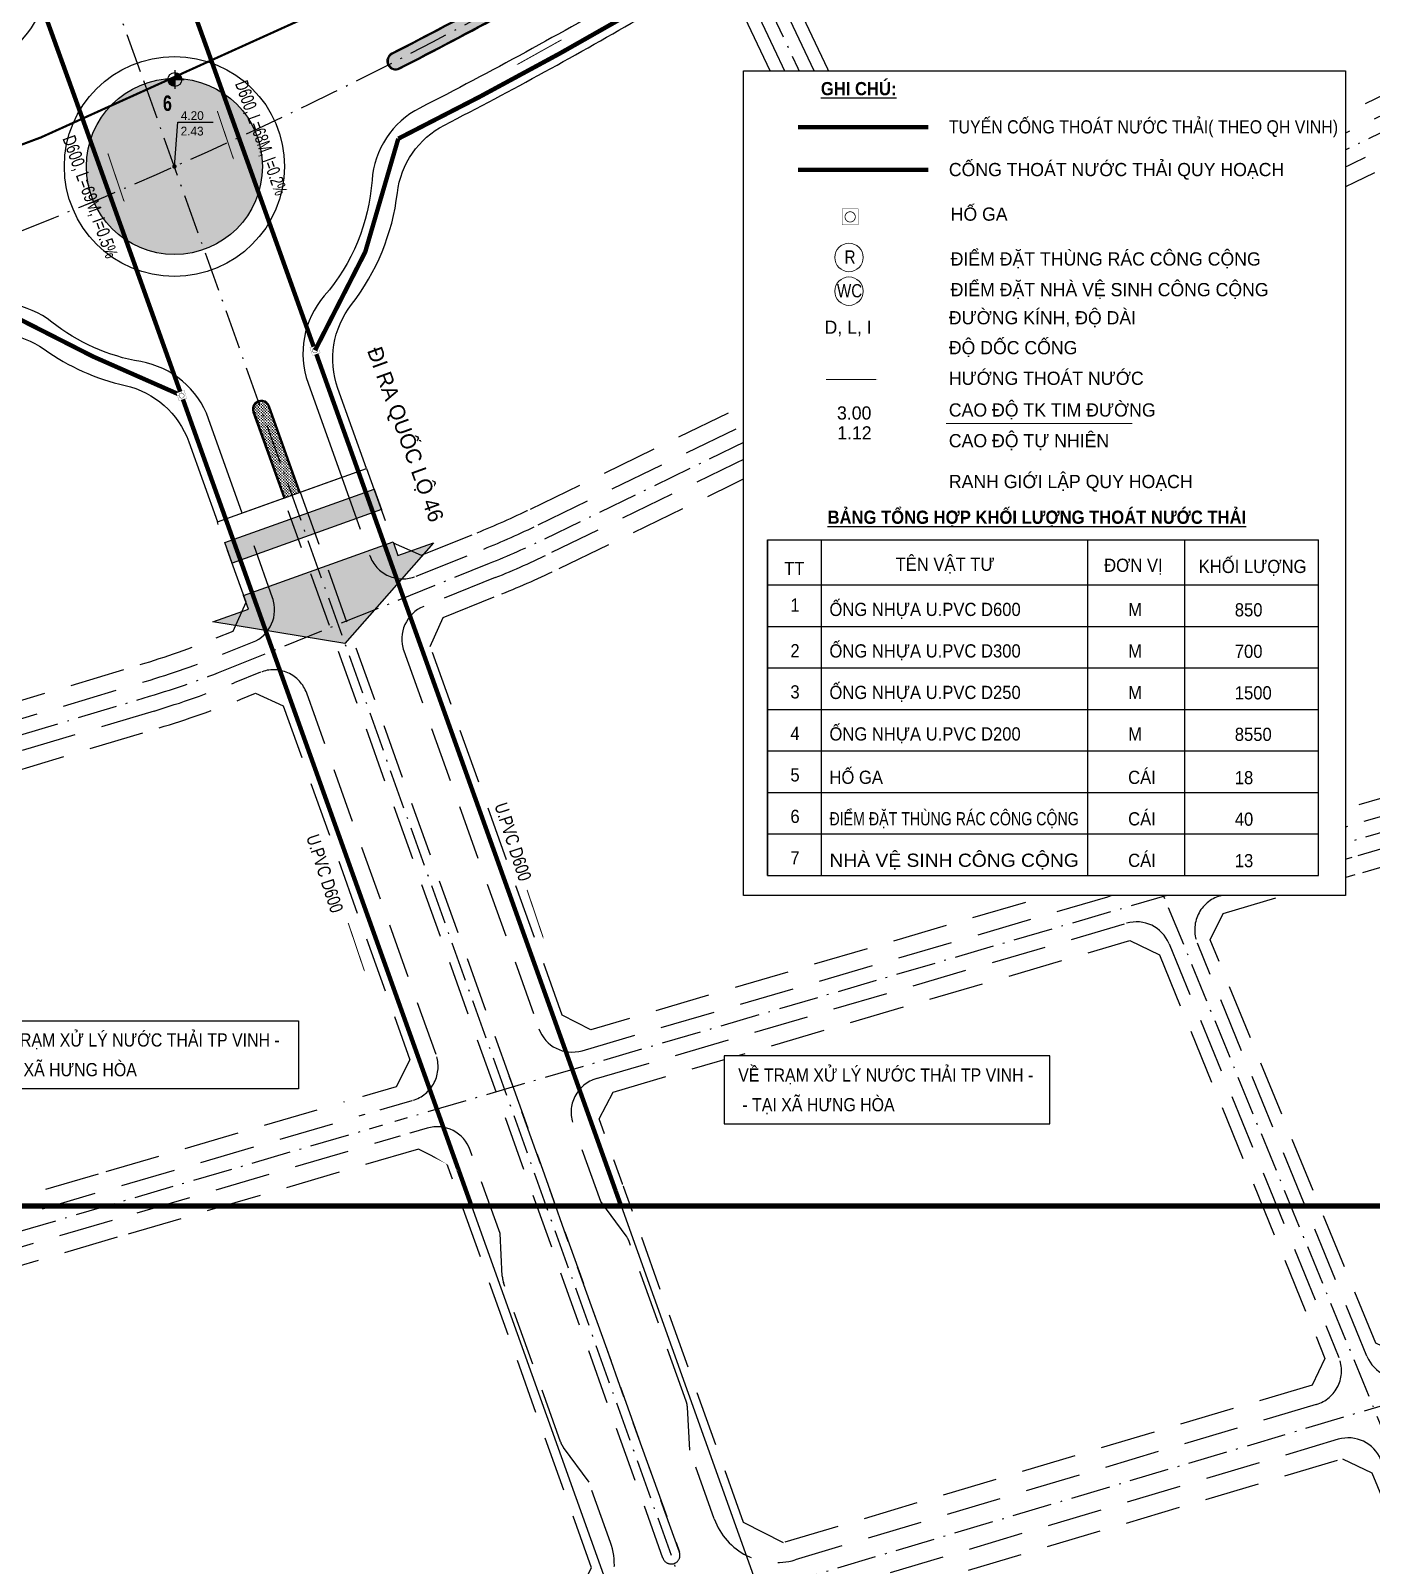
# Model space of a CAD drawing. Header units: metres. Extents: x 566631 to 571358, y 2062953 to 2068466.
# Drawn here: x 568706.8 to 569011.4, y 2065749.5 to 2066098.1 of the extents above; entities that cross this region are included whole.
import ezdxf
from ezdxf.enums import TextEntityAlignment as Align

# ---------------------------------------------------------------- set-up
doc = ezdxf.new("R2010")
doc.units = ezdxf.units.M
doc.linetypes.add('ACAD_ISO10W100', pattern=[18.5, 12, -3, 0.5, -3])
doc.linetypes.add('HIDDEN', pattern=[0.375, 0.25, -0.125])
for name, color, linetype in [('BoThamCo', 94, 'CONTINUOUS'), ('ghi_chu', 7, 'CONTINUOUS'), ('hacth sdd', 8, 'CONTINUOUS'), ('hatchViaHe+LogDg', 129, 'CONTINUOUS'), ('Khung ban ve', 7, 'CONTINUOUS'), ('LogDg', 7, 'CONTINUOUS'), ('LogDg phu', 7, 'CONTINUOUS'), ('QH', 7, 'CONTINUOUS'), ('RANHGIOI', 2, 'HIDDEN'), ('TimDg', 222, 'CONTINUOUS'), ('TNuoc Thai', 7, 'CONTINUOUS'), ('ViaHeS', 32, 'CONTINUOUS'), ('ViaHeSphu', 32, 'CONTINUOUS')]:
    doc.layers.add(name, color=color, linetype=linetype)
doc.styles.add('ARIALB', font='VHARIALB.ttf', dxfattribs={"width": 0.75})
doc.styles.add('avantH', font='VHAVAN.ttf', dxfattribs={"height": 10})
doc.styles.add('CHUIN', font='VHARIALB.ttf')
doc.styles.add('cos tk', font='VHBLACK.ttf')
doc.styles.add('DIADANH1', font='VHAVAN.ttf', dxfattribs={"height": 2})
doc.styles.add('Dung', font='VHARIAL.ttf')
doc.styles.add('phu', font='VHAVAN.ttf')
doc.styles.add('solo', font='VHARIALN.ttf')
doc.styles.add('style1', font='VHARIALN.ttf', dxfattribs={"height": 1.2})
doc.styles.add('STYLE3', font='VHBODO.ttf', dxfattribs={"width": 0.8, "height": 2.2})
doc.linetypes.add('TNTN_LINE', pattern='A,0.5,-0.2,["TN",Standard,S=0.1,R=0,X=-0.1,Y=-0.05],-0.25', length=0.95)
doc.dimstyles.new('kichthuocnut', dxfattribs={"dimtxt": 1.1, "dimasz": 0.5, "dimexe": 0.5, "dimexo": 0.5, "dimgap": 0.5, "dimtad": 1, "dimzin": 0, "dimdsep": 46, "dimtxsty": 'solo', "dimblk": 'BOXFILLED', "dimcen": 0.09, "dimdle": 1, "dimclrd": 256, "dimclre": 256, "dimclrt": 7, "dimadec": 0, "dimazin": 0, "dimtfac": 1, "dimtix": 1, "dimtofl": 0, "dimtmove": 1, "dimatfit": 3, "dimldrblk": 'ARCHTICK', "dimfxl": 1, "dimtfill": 1, "dimtfillclr": 2, "dimtolj": 1, "dimtzin": 0, "dimlwd": -1, "dimlwe": -1, "dimarcsym": 0})
pattern_1 = [(0, (568124.4922, 2065856.43456), (0.3175, 0.3175), [0.15875, -0.47625]), (90, (568124.5716, 2065856.3552), (-0.3175, 0.3175), [0.15875, -0.47625])]

# ---------------------------------------------------------------- blocks, each defined once
blk = doc.blocks.new('moc')
at = {"layer": 'QH', "linetype": 'Continuous'}
h = blk.add_hatch(color=7, dxfattribs=at)
h.paths.add_polyline_path([(0, 0), (0.53, 0, 0.414214), (0, 0.53)])
h.paths.add_polyline_path([(-0.53, 0, 0.414214), (0, -0.53), (0, 0)])
for p, q in [((0, 0.71), (0, -0.71)), ((-0.71, 0), (0.71, 0))]:
    blk.add_line(p, q, dxfattribs=at)
blk.add_circle((0, 0), 0.529, dxfattribs=at)
blk = doc.blocks.new('hg')
at = {"layer": 'TNuoc Thai', "color": 7, "lineweight": 0, "const_width": 0.2}
blk.add_lwpolyline([(-2.5, -2.5), (2.5, -2.5), (2.5, 2.5), (-2.5, 2.5)], close=True, dxfattribs=at)
at = {"lineweight": 0}
blk.add_wipeout([(-2.5, 2.5), (2.5, 2.5), (2.5, -2.5), (-2.5, -2.5)], dxfattribs=at).dxf.layer = 'TNuoc Thai'
at = {"layer": 'TNuoc Thai', "color": 3, "lineweight": 0, "const_width": 0.25}
blk.add_lwpolyline([(-1.625, 0, 1), (1.625, 0, 1)], format="xyb", close=True, dxfattribs=at)

msp = doc.modelspace()

# ---------------------------------------------------------------- hatches: boundary and pattern name
at = {"layer": 'hacth sdd'}
h = msp.add_hatch(dxfattribs=at)
h.set_pattern_fill('CROSS', color=64, scale=0.05, style=0)
h.set_pattern_definition(pattern_1)
edge = h.paths.add_edge_path()
edge.add_arc((568970.728, 2066194.727), 1.75, 300.15744, 480.15744)
edge.add_line((568969.849, 2066196.24), (568836.069, 2066118.512))
edge.add_arc((568334.571, 2066981.647), 998.25, 297.074555, 300.157437, ccw=False)
edge.add_arc((568789.72, 2066091.232), 1.75, 117.07459, 297.07359)
edge.add_arc((568334.571, 2066981.647), 1001.75, 297.074554, 300.157437)
edge.add_line((568837.828, 2066115.485), (568971.607, 2066193.214))
h = msp.add_hatch(dxfattribs=at)
h.set_pattern_fill('CROSS', color=64, scale=0.05, style=0)
h.set_pattern_definition(pattern_1)
edge = h.paths.add_edge_path()
edge.add_arc((568739.443, 2066067.274), 20, 0, 360)
h = msp.add_hatch(dxfattribs=at)
h.set_pattern_fill('CROSS', color=64, scale=0.05, style=0)
h.set_pattern_definition([(0, (568757.52588, 2065991.9924), (0.3175, 0.3175), [0.15875, -0.47625]), (90, (568757.60526, 2065991.91304), (-0.3175, 0.3175), [0.15875, -0.47625])])
edge = h.paths.add_edge_path()
edge.add_line((568764.515, 2065991.992), (568767.81, 2065993.171))
edge.add_line((568767.81, 2065993.171), (568760.821, 2066012.709))
edge.add_arc((568759.173, 2066012.119), 1.75, 19.68325, 199.68325)
edge.add_line((568757.526, 2066011.53), (568764.515, 2065991.992))
at = {"layer": 'hatchViaHe+LogDg'}
for points in [[(568881.205, 2066061.206), (568902.561, 2066072.156), (568904.097, 2066069.268), (568882.698, 2066058.294)], [(568907.451, 2066062.673), (568912.547, 2066065.286), (568901.207, 2066048.437), (568880.955, 2066049.085), (568886.052, 2066051.698), (568885.056, 2066053.64), (568906.456, 2066064.614)], [(568750.898, 2065981.811), (568784.795, 2065993.937), (568786.517, 2065989.343), (568752.552, 2065977.189)], [(568790.221, 2065978.88), (568798.31, 2065981.773), (568778.161, 2065958.922), (568748.166, 2065963.832), (568756.255, 2065966.726), (568755.153, 2065969.807), (568789.119, 2065981.961)]]:
    msp.add_hatch(color=158, dxfattribs=at).paths.add_polyline_path(points)
at = {"layer": 'LogDg'}
h = msp.add_hatch(dxfattribs=at)
h.set_pattern_fill('ANGLE', color=256, style=0)
h.set_pattern_definition([(0, (568007.678, 2065792.737), (0, 6.985), [5.08, -1.905]), (90, (568007.678, 2065792.737), (-6.985, 4e-16), [5.08, -1.905])])
edge = h.paths.add_edge_path()
edge.add_arc((568759.173, 2066012.119), 2, 19.68336, 199.68262)
edge.add_arc((568759.173, 2066012.119), 2, 19.68316, 199.68282, ccw=False)

# ---------------------------------------------------------------- linework, layer by layer
at = {"layer": 'BoThamCo'}
for points in [[(568971.607, 2066193.214, 1), (568969.849, 2066196.24), (568836.069, 2066118.512, -0.0134524), (568788.924, 2066092.79, 0.9999912), (568790.517, 2066089.674, 0.0134524), (568837.828, 2066115.485)], [(568764.515, 2065991.992), (568767.81, 2065993.171), (568760.821, 2066012.709, 1), (568757.526, 2066011.53)]]:
    msp.add_lwpolyline(points, format="xyb", close=True, dxfattribs=at)
msp.add_circle((568739.443, 2066067.274), 20, dxfattribs=at)
at = {"layer": 'Khung ban ve', "const_width": 1.2}
msp.add_lwpolyline([(567973.928, 2066641.109), (569223.928, 2066641.109), (569223.928, 2065831.109), (567973.928, 2065831.109)], close=True, dxfattribs=at)
at = {"layer": 'LogDg'}
for points in [[(568971.732, 2066192.998, 1), (568969.723, 2066196.456), (568835.944, 2066118.728, -0.0134524), (568788.81, 2066093.013, 0.9999921), (568790.631, 2066089.451, 0.0134524), (568837.953, 2066115.269)], [(568764.28, 2065991.908), (568768.046, 2065993.255), (568761.056, 2066012.793, 1.0000024), (568757.29, 2066011.446)]]:
    msp.add_lwpolyline(points, format="xyb", close=True, dxfattribs=at)
for points in [[(569015.579, 2066141.929), (568994.207, 2066184.659, 0.4326641), (568983.033, 2066187.998), (568875.552, 2066125.55, 0.3897719), (568872.341, 2066115.209), (568891.581, 2066074.571), (568886.158, 2066072.004), (568867.712, 2066110.964, 0.439085), (568856.462, 2066114.458), (568842.977, 2066106.623, -0.0134524), (568795.182, 2066080.547, 0.2629259), (568784.334, 2066064.134, -0.1620678), (568773.496, 2066037.856, 0.2703229), (568769.799, 2066018.044), (568777.462, 2065996.624), (568754.864, 2065988.54), (568747.201, 2066009.96, 0.2703246), (568731.777, 2066022.932)], [(568570.948, 2066075.781), (568523.548, 2066059.874, 0.4004581), (568518.397, 2066050.105), (568526.782, 2066020.568, 0.4281041), (568545.984, 2066010.444), (568648.91, 2066044.985, 0.0088857), (568681.995, 2066056.747, 0.2781172), (568694.803, 2066072.948, -0.1470471), (568705.33, 2066096.621, 0.270704), (568708.976, 2066116.466), (568698.929, 2066144.243, 0.4074168), (568688.861, 2066149.106), (568579.728, 2066112.482, 0.4142136), (568572.169, 2066097.287), (568575.987, 2066085.911, -0.4142136), (568570.948, 2066075.781)], [(568731.777, 2066022.932, -0.1246658), (568711.594, 2066031.927, 0.2629368), (568692.15, 2066034.926, -0.0093449), (568656.521, 2066022.224), (568551.613, 2065987.017, 0.4052568), (568542.025, 2065968.463), (568550.923, 2065938.978), (568539.435, 2065935.51), (568530.909, 2065963.762, 0.4232274), (568511.776, 2065973.648), (568425.403, 2065944.662, 0.4065199), (568420.3, 2065934.733), (568434.533, 2065888.3), (568425.929, 2065885.662), (568411.888, 2065931.466, 0.4219493), (568401.694, 2065936.705), (568275.221, 2065894.261, 0.3468311), (568269.797, 2065885.971), (568270.818, 2065874.448, 0.1098508), (568280.271, 2065844.652), (568275.082, 2065841.639, -0.1098508), (568264.842, 2065873.919), (568264.286, 2065880.185, 0.4849671), (568253.772, 2065887.064)]]:
    msp.add_lwpolyline(points, format="xyb", dxfattribs=at)
at = {"layer": 'LogDg', "ltscale": 0.75}
for points in [[(568881.205, 2066061.206), (568902.561, 2066072.156), (568904.097, 2066069.268), (568882.698, 2066058.294)], [(568907.451, 2066062.673), (568912.547, 2066065.286), (568901.207, 2066048.437), (568880.955, 2066049.085), (568886.052, 2066051.698), (568885.056, 2066053.64), (568906.456, 2066064.614)], [(568750.898, 2065981.811), (568784.795, 2065993.937), (568786.517, 2065989.343), (568752.552, 2065977.189)], [(568790.221, 2065978.88), (568798.31, 2065981.773), (568778.161, 2065958.922), (568748.166, 2065963.832), (568756.255, 2065966.726), (568755.153, 2065969.807), (568789.119, 2065981.961)]]:
    msp.add_lwpolyline(points, close=True, dxfattribs=at)
at = {"layer": 'LogDg'}
msp.add_circle((568739.443, 2066067.274), 25, dxfattribs=at)
at = {"layer": 'LogDg phu', "linetype": 'HIDDEN', "ltscale": 50}
for points in [[(568961.499, 2066053.561), (569033.289, 2066088.425, 0.4176365), (569036.95, 2066099.2), (569015.579, 2066141.929)], [(568965.096, 2066047.526), (569036.979, 2066082.435, -0.3994542), (569047.484, 2066079.093), (569079.384, 2066021.079, -0.0157449), (569087.832, 2066004.501), (569102.088, 2065974.2, -0.0080294), (569105.99, 2065965.549), (569106.974, 2065963.271, -0.3955307), (569102.802, 2065951.687), (569091.716, 2065946.029, -0.0467468), (569057.648, 2065932.484), (569005.951, 2065917.337), (568972.709, 2065907.598, -0.3839507), (568963.059, 2065912.238), (568928.058, 2065997.525), (568919.124, 2066016.395, -0.4113138), (568922.86, 2066027.014), (568965.096, 2066047.526)], [(568891.581, 2066074.571), (568909.282, 2066037.184, 0.4171193), (568920.007, 2066033.411), (568961.499, 2066053.561)], [(568777.462, 2065996.624), (568783.807, 2065978.886, 0.4259033), (568794.331, 2065974.161), (568809.707, 2065980.361, 0.017204), (568822.063, 2065985.845), (568900.217, 2066023.8, 0.4113138), (568903.952, 2066034.419), (568886.158, 2066072.004)], [(568768.046, 2065993.255), (568815.511, 2065860.568), (568854.188, 2065752.447, -1.0146211), (568850.403, 2065751.154, 1.0146211), (568854.188, 2065752.447), (568815.511, 2065860.568)], [(568550.923, 2065938.978), (568560.611, 2065906.878, 0.41385), (568570.572, 2065901.528), (568732.798, 2065950.268, 0.0228584), (568750.388, 2065956.443), (568757.204, 2065959.191, 0.4026197), (568761.744, 2065969.305), (568755.641, 2065986.366)], [(568591.597, 2065804.206, 0.4118436), (568601.506, 2065798.84), (568793.597, 2065855.121, 0.431462), (568798.88, 2065865.492), (568769.497, 2065947.632, 0.4259033), (568758.973, 2065952.357), (568753.006, 2065949.95, -0.0228584), (568734.812, 2065943.564), (568572.613, 2065894.832, 0.4145773), (568567.256, 2065884.859), (568591.597, 2065804.206)], [(569094.898, 2065939.794), (569105.502, 2065945.206, -0.4331465), (569116.483, 2065941.251), (569158.888, 2065843.057, -0.4491675), (569153.83, 2065832.219), (569044.239, 2065799.539), (569020.056, 2065792.328, -0.3853271), (569010.369, 2065796.957), (568971.839, 2065890.843, -0.4451382), (568976.991, 2065901.558), (569008.397, 2065910.76), (569059.616, 2065925.766, 0.0467468), (569094.898, 2065939.794)], [(568856.524, 2065775.608), (568855.993, 2065785.382, 0.0724503), (568855.708, 2065786.795), (568842.755, 2065823.006, 0.0729934), (568842.072, 2065824.288), (568836.315, 2065832.102), (568830.028, 2065849.676, -0.431462), (568835.311, 2065860.048), (568955.762, 2065895.338, -0.3839507), (568965.413, 2065890.698), (569003.983, 2065796.713, -0.4437024), (568998.868, 2065786.009), (568880.505, 2065750.713, -0.3985618), (568862.095, 2065760.035), (568856.524, 2065775.608)], [(568875.25, 2065723.261), (568922.895, 2065590.072, 0.4154779), (568933.154, 2065585.245), (569062.511, 2065632.15, 0.4264434), (569067.185, 2065642.708), (569013.522, 2065773.47, 0.3853271), (569003.835, 2065778.099), (568885.087, 2065742.688, 0.4300405), (568875.25, 2065723.261)]]:
    msp.add_lwpolyline(points, format="xyb", dxfattribs=at)
for points in [[(568812.325, 2065973.869), (568796.1, 2065967.327, 0.4026197), (568791.56, 2065957.213), (568822.268, 2065871.369, 0.397173), (568832.05, 2065866.387), (568951.481, 2065901.378, 0.4451382), (568956.633, 2065912.093), (568922.568, 2065995.1), (568913.795, 2066013.63, 0.4171193), (568903.069, 2066017.403), (568825.121, 2065979.548, -0.017204)], [(568814.217, 2065813.712, -0.0729934), (568813.932, 2065815.136), (568813.426, 2065824.829), (568806.64, 2065843.799, 0.397173), (568796.858, 2065848.782), (568725.32, 2065827.822), (568603.653, 2065792.175, 0.4165873), (568598.243, 2065782.186), (568610.029, 2065743.133), (568627.959, 2065683.724, 0.4132467), (568637.904, 2065678.369), (568689.046, 2065693.62), (568828.681, 2065735.259, 0.4300405), (568838.518, 2065754.686), (568833.636, 2065768.335), (568827.847, 2065776.227, -0.0724503), (568827.171, 2065777.5)]]:
    msp.add_lwpolyline(points, format="xyb", close=True, dxfattribs=at)
msp.add_lwpolyline([(568850.423, 2065751.1), (568765.314, 2065989.017)], dxfattribs=at)
at = {"layer": 'RANHGIOI', "color": 1, "ltscale": 9, "const_width": 0.5}
msp.add_lwpolyline([(568198.209, 2065900.061), (568647.001, 2066050.673, 0.0506838), (568827.906, 2066132.562), (568998.799, 2066231.855), (569157.481, 2066320.398, 0.0065941)], format="xyb", dxfattribs=at)
at = {"layer": 'TimDg', "linetype": 'ACAD_ISO10W100', "ltscale": 0.75}
for points in [[(569091.243, 2064877.603), (569098.083, 2065004.259, 0.1155759), (569076.661, 2065124.595), (568731.759, 2066088.757), (568594.342, 2066468.69), (568350.743, 2067214.647), (568115.139, 2067803.004)], [(569579.458, 2066552.489), (569316.691, 2066388.631, -0.0121561), (569316.482, 2066388.507), (569007.707, 2066216.212), (568836.949, 2066116.999, -0.0506838), (568652.728, 2066033.609), (568203.78, 2065882.944), (567811.807, 2065759.32)], [(568558.185, 2065894.152), (568733.805, 2065946.916, 0.0228584), (568751.697, 2065953.197), (568811.016, 2065977.115, 0.017204), (568823.592, 2065982.697), (569064.377, 2066099.631, 0.01782), (569076.966, 2066106.31), (569234.224, 2066197.054)], [(569278.835, 2065059.656), (569264.527, 2065093.529, -0.0210175), (569255.702, 2065117.144), (569137.303, 2065479.75), (568925.313, 2065996.312), (568861.438, 2066131.227)], [(568224.63, 2065550.435), (568690.681, 2065689.412), (569163.457, 2065830.394, 0.0477913), (569189.969, 2065841.147), (569267.153, 2065881.411, 0.0466729), (569282.795, 2065891.528), (569302.762, 2065907.262, -0.084944), (569332.401, 2065923.373), (569436.465, 2065958.834), (569480.105, 2065972.204, 0.0558198), (569520.953, 2065989.9), (569558.97, 2066011.684), (569577.99, 2066023.765, 0.0435113), (569593.446, 2066035.583), (569606.642, 2066047.627, -0.03515), (569617.36, 2066055.688), (569692.659, 2066104.135)], [(569408.662, 2066103.84), (569093.307, 2065942.912, -0.0467468), (569058.632, 2065929.125), (568564.179, 2065784.257), (568255.903, 2065693.937)]]:
    msp.add_lwpolyline(points, format="xyb", dxfattribs=at)
at = {"layer": 'TNuoc Thai', "color": 7, "linetype": 'Continuous', "ltscale": 8, "const_width": 1}
for points in [[(568737.544, 2066119.802), (568746.814, 2066094.172), (568760.156, 2066056.876)], [(568707.45, 2066108.924), (568716.703, 2066083.341), (568730.803, 2066043.924)], [(568760.156, 2066056.876), (568840.918, 2065831.109)], [(568730.803, 2066043.924), (568806.932, 2065831.109)]]:
    msp.add_lwpolyline(points, dxfattribs=at)
at = {"layer": 'TNuoc Thai'}
for points in [[(568827.382, 2066096.046, 0.221, 0.221, 0), (568819.353, 2066091.566, 1.106, 0, 0), (568817.147, 2066090.335, 0, 0, 0)], [(568749.184, 2066079.873, 0.221, 0.221, 0), (568752.127, 2066071.162, 1.106, 0, 0), (568752.935, 2066068.769, 0, 0, 0)], [(568724.332, 2066070.216, 0.221, 0.221, 0), (568727.275, 2066061.506, 1.106, 0, 0), (568728.083, 2066059.112, 0, 0, 0)], [(568819.566, 2065902.906, 0.221, 0.221, 0), (568822.508, 2065894.196, 1.106, 0, 0), (568823.317, 2065891.802, 0, 0, 0)], [(568778.93, 2065895.401, 0.221, 0.221, 0), (568781.872, 2065886.691, 1.106, 0, 0), (568782.681, 2065884.298, 0, 0, 0)]]:
    msp.add_lwpolyline(points, format="xyseb", dxfattribs=at)
at = {"layer": 'TNuoc Thai', "color": 7, "linetype": 'TNTN_LINE', "ltscale": 8, "const_width": 1}
msp.add_lwpolyline([(568542.527, 2065979.749), (568657.818, 2066018.44, 0.011362), (568701.243, 2066034.12), (568720.959, 2066024.092), (568741.067, 2066015.232)], format="xyb", dxfattribs=at)
at = {"layer": 'TNuoc Thai', "color": 8, "linetype": 'Continuous', "ltscale": 8}
for points in [[(568806.932, 2065831.109), (569061.768, 2065118.726, -0.1160733), (569082.107, 2065005.121), (569075.266, 2064878.466)], [(568840.918, 2065831.109), (569091.56, 2065130.45, -0.1151213), (569114.06, 2065003.396), (569107.219, 2064876.74)]]:
    msp.add_lwpolyline(points, format="xyb", dxfattribs=at)
at = {"layer": 'ViaHeS', "elevation": 0}
msp.add_lwpolyline([(568866.101, 2066107.357), (568883.446, 2066070.72), (568894.292, 2066075.855), (568876.513, 2066113.407)], dxfattribs=at)
msp.add_lwpolyline([(568691.246, 2066028.176, -0.2491929), (568709.856, 2066025.734, 0.0997504), (568728.253, 2066017.517, -0.256949), (568742.696, 2066004.74), (568749.214, 2065986.519), (568783.111, 2065998.645), (568776.593, 2066016.866, -0.256949), (568779.655, 2066035.904, 0.1369183), (568790.088, 2066061.259, -0.2491929), (568800.789, 2066076.68, 0.0126585), (568845.991, 2066101.435)], format="xyb", dxfattribs=at)
at = {"layer": 'ViaHeS'}
msp.add_circle((568739.443, 2066067.274), 20, dxfattribs=at)
at = {"layer": 'ViaHeSphu', "linetype": 'HIDDEN', "ltscale": 50}
for points in [[(568959.443, 2066057.009), (569030.235, 2066091.388), (569032.496, 2066098.044), (569011.554, 2066139.916)], [(568894.292, 2066075.855), (568911.587, 2066039.326), (568918.224, 2066036.991), (568959.443, 2066057.009)], [(568687.76, 2065697.932), (568829.865, 2065740.308), (568834.216, 2065748.9), (568801.365, 2065840.733), (568794.883, 2065844.035), (568726.472, 2065823.991), (568607.625, 2065789.171), (568604.271, 2065782.978), (568615.963, 2065744.239), (568633.268, 2065686.9), (568639.504, 2065683.542), (568685.818, 2065697.353), (568758.08, 2065718.902)]]:
    msp.add_lwpolyline(points, dxfattribs=at)
for points in [[(569089.898, 2065949.592, -0.0467468), (569056.523, 2065936.322), (569004.873, 2065921.19), (568971.961, 2065911.547), (568965.264, 2065914.767), (568930.804, 2065998.737), (568922.285, 2066016.73), (568924.643, 2066023.433), (568967.152, 2066044.078), (569038.998, 2066078.969), (569043.142, 2066077.65), (569075.441, 2066018.911, -0.0157449), (569083.76, 2066002.585), (569098.017, 2065972.284, -0.0080294), (569101.859, 2065963.765), (569102.732, 2065961.743), (569100.261, 2065954.88), (569089.898, 2065949.592)], [(568783.111, 2065998.645), (568789.147, 2065981.771), (568795.468, 2065978.933), (568808.211, 2065984.071, 0.017204), (568820.316, 2065989.443), (568898.434, 2066027.38), (568900.792, 2066034.084), (568883.446, 2066070.72)], [(568813.821, 2065970.16, 0.017204), (568826.868, 2065975.95), (568904.853, 2066013.822), (568911.49, 2066011.488), (568919.822, 2065993.888), (568953.685, 2065911.374), (568950.785, 2065905.343), (568834.026, 2065871.134), (568827.543, 2065874.436), (568797.572, 2065958.221), (568800.525, 2065964.798), (568813.821, 2065970.16)], [(568556.668, 2065940.711), (568566.065, 2065909.571), (568572.299, 2065906.223), (568731.647, 2065954.099, 0.0228584), (568748.892, 2065960.152), (568752.779, 2065961.72), (568755.732, 2065968.297), (568749.214, 2065986.519)], [(568764.157, 2065944.747), (568792.936, 2065864.296), (568789.822, 2065858.183), (568722.151, 2065838.356), (568603.291, 2065803.532), (568597.048, 2065806.913), (568573.289, 2065885.638), (568576.633, 2065891.863), (568735.963, 2065939.733, 0.0228584), (568754.502, 2065946.241), (568757.835, 2065947.585), (568764.157, 2065944.747)], [(569096.716, 2065936.231), (569106.22, 2065941.081), (569112.656, 2065938.764), (569154.336, 2065842.247), (569151.527, 2065836.228), (569043.038, 2065803.877), (569019.081, 2065796.733), (569012.391, 2065799.93), (568974.787, 2065891.562), (568977.687, 2065897.594), (569009.402, 2065906.886), (569060.74, 2065921.927, 0.0467468), (569096.716, 2065936.231)]]:
    msp.add_lwpolyline(points, format="xyb", dxfattribs=at)
for points in [[(569000.835, 2065796.483), (568997.941, 2065790.429), (568877.831, 2065754.612), (568868.765, 2065759.202), (568835.973, 2065850.872), (568839.087, 2065856.986), (568956.511, 2065891.39), (568963.208, 2065888.17)], [(569011.499, 2065770.497), (569064.49, 2065641.372), (569061.688, 2065635.042), (568934.932, 2065589.081), (568928.547, 2065592.085), (568879.552, 2065729.048), (568883.902, 2065737.639), (569004.809, 2065773.694)]]:
    msp.add_lwpolyline(points, close=True, dxfattribs=at)

# ---------------------------------------------------------------- block references
at = {"layer": 'QH', "xscale": 3, "yscale": 3, "zscale": 3}
msp.add_blockref('moc', (568739.529, 2066087.033), dxfattribs=at)

# ---------------------------------------------------------------- texts
at = {"layer": 'ghi_chu', "style": 'avantH'}
msp.add_text('®i ra quèc lé 46', height=3.5, rotation=290, dxfattribs=at).set_placement((568783.159, 2066025.491, 0))
at = {"layer": 'QH', "style": 'ARIALB', "width": 0.75}
msp.add_text('6', height=3.5, dxfattribs=at).set_placement((568736.83, 2066079.908, -2.251))
at = {"layer": 'TNuoc Thai', "color": 7, "linetype": 'Continuous', "lineweight": 0, "style": 'DIADANH1'}
for s, rotation, width, p in [('D600, L=68M, I=0.2%%%', 289.88428, 0.7, (568753.162, 2066086.102)), ('D600, L=69M, I=0.5%%%', 289.88428, 0.75, (568713.965, 2066073.655)), ('U.PVC D600', 288.08492, 0.8, (568812.096, 2065922.12)), ('U.PVC D600', 288.08492, 0.8, (568769.345, 2065914.907))]:
    msp.add_text(s, height=3, rotation=rotation, dxfattribs=dict(at, width=width)).set_placement(p)
at = {"layer": 'TNuoc Thai', "color": 7, "ltscale": 75, "style": 'STYLE3'}
for s, p in [('4.20', (568743.507, 2066077.83)), ('2.43', (568743.463, 2066074.316))]:
    msp.add_text(s, height=2, rotation=359.99998, dxfattribs=at).set_placement(p, align=Align.CENTER)

# ---------------------------------------------------------------- leaders
at = {"layer": 'TNuoc Thai', "color": 5, "ltscale": 75}
msp.add_leader([(568739.443, 2066067.274), (568740.221, 2066077.359), (568748.28, 2066077.359)], dimstyle='kichthuocnut', override={"dimasz": 1, "dimclrd": 5, "dimldrblk": 'Dot'}, dxfattribs=at)

# ---------------------------------------------------------------- next in the draw order: block references
at = {"layer": 'TNuoc Thai', "lineweight": 0, "xscale": 0.3593376214494576, "yscale": 0.3593376213684678, "zscale": 0.3593376214645866, "rotation": 19.04597104725405}
for p in [(568771.381, 2066025.496), (568741.067, 2066015.232)]:
    msp.add_blockref('hg', p, dxfattribs=at)

# ---------------------------------------------------------------- next in the draw order: wipeouts: each hides what was drawn before it
msp.add_wipeout([(568868.758, 2065901.679), (568868.758, 2066088.972), (569005.496, 2066088.972), (569005.496, 2065901.679)]).dxf.layer = 'TNuoc Thai'
at = {"color": 3}
for points in [[(568693.638, 2065857.735), (568693.638, 2065873.17), (568767.617, 2065873.17), (568767.617, 2065867.3), (568804.095, 2065838.933), (568767.617, 2065861.234), (568767.617, 2065857.735)], [(568938.334, 2065849.782), (568938.334, 2065865.216), (568864.356, 2065865.216), (568864.356, 2065859.346), (568839.655, 2065834.307), (568864.356, 2065853.28), (568864.356, 2065849.782)]]:
    msp.add_wipeout(points, dxfattribs=at).dxf.layer = 'TNuoc Thai'

# ---------------------------------------------------------------- next in the draw order: linework, layer by layer
at = {"layer": 'TNuoc Thai', "color": 5, "linetype": 'Continuous', "lineweight": 0}
msp.add_line((568914.774, 2066008.859), (568957.016, 2066008.859), dxfattribs=at)
at = {"layer": 'TNuoc Thai', "color": 7}
for p, q in [((568874.18, 2065982.468), (568999.373, 2065982.468)), ((568874.18, 2065906.196), (568874.18, 2065982.468)), ((568886.474, 2065906.196), (568886.474, 2065982.468)), ((568946.968, 2065906.196), (568946.968, 2065982.468)), ((568968.99, 2065906.196), (568968.99, 2065982.468))]:
    msp.add_line(p, q, dxfattribs=at)
at = {"layer": 'TNuoc Thai', "color": 7, "linetype": 'Continuous'}
for p, q in [((568874.18, 2065982.468), (568999.373, 2065982.468)), ((568874.18, 2065982.468), (568874.18, 2065906.196)), ((568999.373, 2065906.196), (568999.373, 2065982.468)), ((568874.18, 2065972.202), (568999.373, 2065972.202)), ((568874.18, 2065962.772), (568999.373, 2065962.772)), ((568874.18, 2065953.343), (568999.373, 2065953.343)), ((568874.18, 2065943.914), (568999.373, 2065943.914)), ((568874.18, 2065934.484), (568999.373, 2065934.484)), ((568874.18, 2065925.055), (568999.373, 2065925.055)), ((568874.18, 2065915.625), (568999.373, 2065915.625)), ((568874.18, 2065906.196), (568999.373, 2065906.196))]:
    msp.add_line(p, q, dxfattribs=at)
at = {"layer": 'TNuoc Thai'}
msp.add_lwpolyline([(568868.758, 2066088.972), (569005.496, 2066088.972), (569005.496, 2065901.679), (568868.758, 2065901.679)], close=True, dxfattribs=at)
at = {"layer": 'TNuoc Thai', "color": 7, "linetype": 'Continuous', "ltscale": 7, "const_width": 1}
msp.add_lwpolyline([(568881.135, 2066076.232), (568910.726, 2066076.232)], dxfattribs=at)
at = {"layer": 'TNuoc Thai', "color": 7, "linetype": 'TNTN_LINE', "ltscale": 7, "const_width": 1}
msp.add_lwpolyline([(568881.135, 2066066.529), (568910.726, 2066066.529)], dxfattribs=at)
at = {"layer": 'TNuoc Thai'}
msp.add_lwpolyline([(568887.444, 2066018.878, 0.221, 0.221, 0), (568896.637, 2066018.878, 1.106, 0, 0), (568899.164, 2066018.878, 0, 0, 0)], format="xyseb", dxfattribs=at)
at = {"layer": 'TNuoc Thai', "color": 3}
for points in [[(568693.638, 2065873.17), (568767.617, 2065873.17), (568767.617, 2065857.735), (568693.638, 2065857.735)], [(568938.334, 2065865.216), (568864.356, 2065865.216), (568864.356, 2065849.782), (568938.334, 2065849.782)]]:
    msp.add_lwpolyline(points, close=True, dxfattribs=at)
at = {"layer": 'TNuoc Thai', "linetype": 'Continuous', "lineweight": 0}
for centre in [(568892.69, 2066046.61), (568892.69, 2066038.949)]:
    msp.add_circle(centre, 3.231, dxfattribs=at)

# ---------------------------------------------------------------- next in the draw order: texts
at = {"layer": 'TNuoc Thai', "color": 7, "width": 0.9}
for s, style, p in [('%%Ughi chó:', 'CHUIN', (568886.305, 2066083.467)), ('%%UB¶ng tæng hîp khèi l\xadîng tho¸t n\xadíc th¶i', 'CHUIN', (568887.831, 2065986.092)), ('Tªn vËt t\xad', 'Dung', (568903.292, 2065975.406)), ('TT', 'Dung', (568877.966, 2065974.436)), ('®¬n vÞ', 'Dung', (568950.662, 2065975.175)), ('khèi l\xadîng', 'Dung', (568972.155, 2065974.914)), ('1', 'Dung', (568879.387, 2065966.131)), ('èng nhùa u.pvc d600', 'Dung', (568888.253, 2065965.148)), ('m', 'Dung', (568956.119, 2065965.128)), ('850', 'Dung', (568980.348, 2065965.055)), ('2', 'Dung', (568879.387, 2065955.757)), ('èng nhùa u.pvc d300', 'Dung', (568888.253, 2065955.718)), ('m', 'Dung', (568956.119, 2065955.699)), ('700', 'Dung', (568980.348, 2065955.626)), ('3', 'Dung', (568879.387, 2065946.413)), ('èng nhùa u.pvc d250', 'Dung', (568888.253, 2065946.289)), ('m', 'Dung', (568956.119, 2065946.269)), ('1500', 'Dung', (568980.348, 2065946.197)), ('èng nhùa u.pvc d200', 'Dung', (568888.253, 2065936.86)), ('4', 'Dung', (568879.387, 2065936.983)), ('m', 'Dung', (568956.119, 2065936.84)), ('8550', 'Dung', (568980.348, 2065936.767)), ('5', 'Dung', (568879.387, 2065927.554)), ('18', 'Dung', (568980.348, 2065926.921)), ('6', 'Dung', (568879.387, 2065918.124)), ('7', 'Dung', (568879.387, 2065908.695))]:
    msp.add_text(s, height=3, dxfattribs=dict(at, style=style)).set_placement(p)
at = {"layer": 'TNuoc Thai', "color": 7, "linetype": 'Continuous', "lineweight": 0, "style": 'DIADANH1', "width": 0.9}
msp.add_text('tuyÕn cèng tho¸t n\xadíc th¶i( theo qh vinh)', height=3, dxfattribs=at).set_placement((568915.387, 2066074.78))
at = {"layer": 'TNuoc Thai', "color": 7, "linetype": 'Continuous', "lineweight": 0, "style": 'DIADANH1'}
for s, p in [('cèng tho¸t n\xadíc th¶i quy ho¹ch', (568915.387, 2066065.077)), ('hè ga', (568915.802, 2066054.957)), ('®iÓm ®Æt thïng r¸c c«ng céng', (568915.802, 2066044.768)), ('®iÓm ®Æt nhµ vÖ sinh c«ng céng', (568915.802, 2066037.797)), ('®\xadêng kÝnh, ®é dµi', (568915.387, 2066031.416)), ('®é dèc cèng', (568915.387, 2066024.618)), ('h\xadíng tho¸t n\xadíc', (568915.387, 2066017.659)), ('cao ®é tk tim ®\xadêng', (568915.387, 2066010.459)), ('cao ®é tù nhiªn', (568915.387, 2066003.481)), ('RANH GIíI LËP QUY HO¹CH', (568915.387, 2065994.198))]:
    msp.add_text(s, height=3, dxfattribs=at).set_placement(p)
at = {"layer": 'TNuoc Thai', "lineweight": 0, "style": 'style1'}
for s, p in [('r', (568891.696, 2066045.205)), ('wc', (568889.971, 2066037.544))]:
    msp.add_text(s, height=3, rotation=0.04469, dxfattribs=at).set_placement(p)
at = {"layer": 'TNuoc Thai', "color": 7, "linetype": 'Continuous', "lineweight": 0, "style": 'DIADANH1'}
for s, p in [('3.00', (568893.882, 2066009.78)), ('1.12', (568893.931, 2066005.254))]:
    msp.add_text(s, height=3, dxfattribs=at).set_placement(p, align=Align.CENTER)
at = {"layer": 'TNuoc Thai', "color": 7, "lineweight": 0, "style": 'Dung', "width": 0.9}
for s, p in [('hè ga', (568888.253, 2065927.014)), ('c¸i', (568956.119, 2065926.994)), ('c¸i', (568956.119, 2065917.568)), ('40', (568980.348, 2065917.496)), ('c¸i', (568956.119, 2065908.139)), ('13', (568980.348, 2065908.066))]:
    msp.add_text(s, height=3, dxfattribs=at).set_placement(p)
at = {"layer": 'TNuoc Thai', "color": 7, "lineweight": 0, "style": 'Dung', "width": 0.770088}
msp.add_text('®iÓm ®Æt thïng r¸c c«ng céng', height=3, dxfattribs=at).set_placement((568888.253, 2065917.588), (568944.913, 2065917.588), align=Align.FIT)
at = {"layer": 'TNuoc Thai', "color": 7, "style": 'Dung', "width": 1.044308}
msp.add_text('NHµ VÖ SINH C¤NG CéNG', height=3, dxfattribs=at).set_placement((568888.253, 2065908.159), (568944.913, 2065908.159), align=Align.FIT)
at = {"layer": 'TNuoc Thai', "color": 0, "style": 'phu', "width": 0.9}
for s, p in [('VÒ TR¹M Xö Lý N¦íC TH¶I TP VINH - ', (568696.333, 2065867.324)), ('- T¹I X· H¦NG HßA', (568696.333, 2065860.581)), ('VÒ TR¹M Xö Lý N¦íC TH¶I TP VINH - ', (568867.533, 2065859.37)), ('- T¹I X· H¦NG HßA', (568868.484, 2065852.627))]:
    msp.add_text(s, height=3, dxfattribs=at).set_placement(p)
at = {"layer": 'TNuoc Thai', "linetype": 'Continuous', "lineweight": 0, "insert": (568887.147, 2066028.712), "char_height": 3, "attachment_point": 7, "style": 'cos tk'}
msp.add_mtext('d, l, i', dxfattribs=at)

# ---------------------------------------------------------------- next in the draw order: block references
at = {"layer": 'TNuoc Thai', "lineweight": 0, "xscale": 0.7186752429697663, "yscale": 0.7186752427369356, "zscale": 0.7186752429291732}
msp.add_blockref('hg', (568892.967, 2066055.826), dxfattribs=at)

# ---------------------------------------------------------------- next in the draw order: linework, layer by layer
at = {"layer": 'TNuoc Thai', "color": 7, "linetype": 'TNTN_LINE', "ltscale": 8}
msp.add_lwpolyline([(568771.381, 2066025.496, 1, 1, 0), (568782.795, 2066047.858, 1, 1, 0), (568790.301, 2066073.591, 1, 1, 0.0153013), (568844.987, 2066103.164, 1, 1, 0), (568989.591, 2066187.182, 0, 0, 0)], format="xyseb", dxfattribs=at)

doc.saveas('drawing.dxf')
